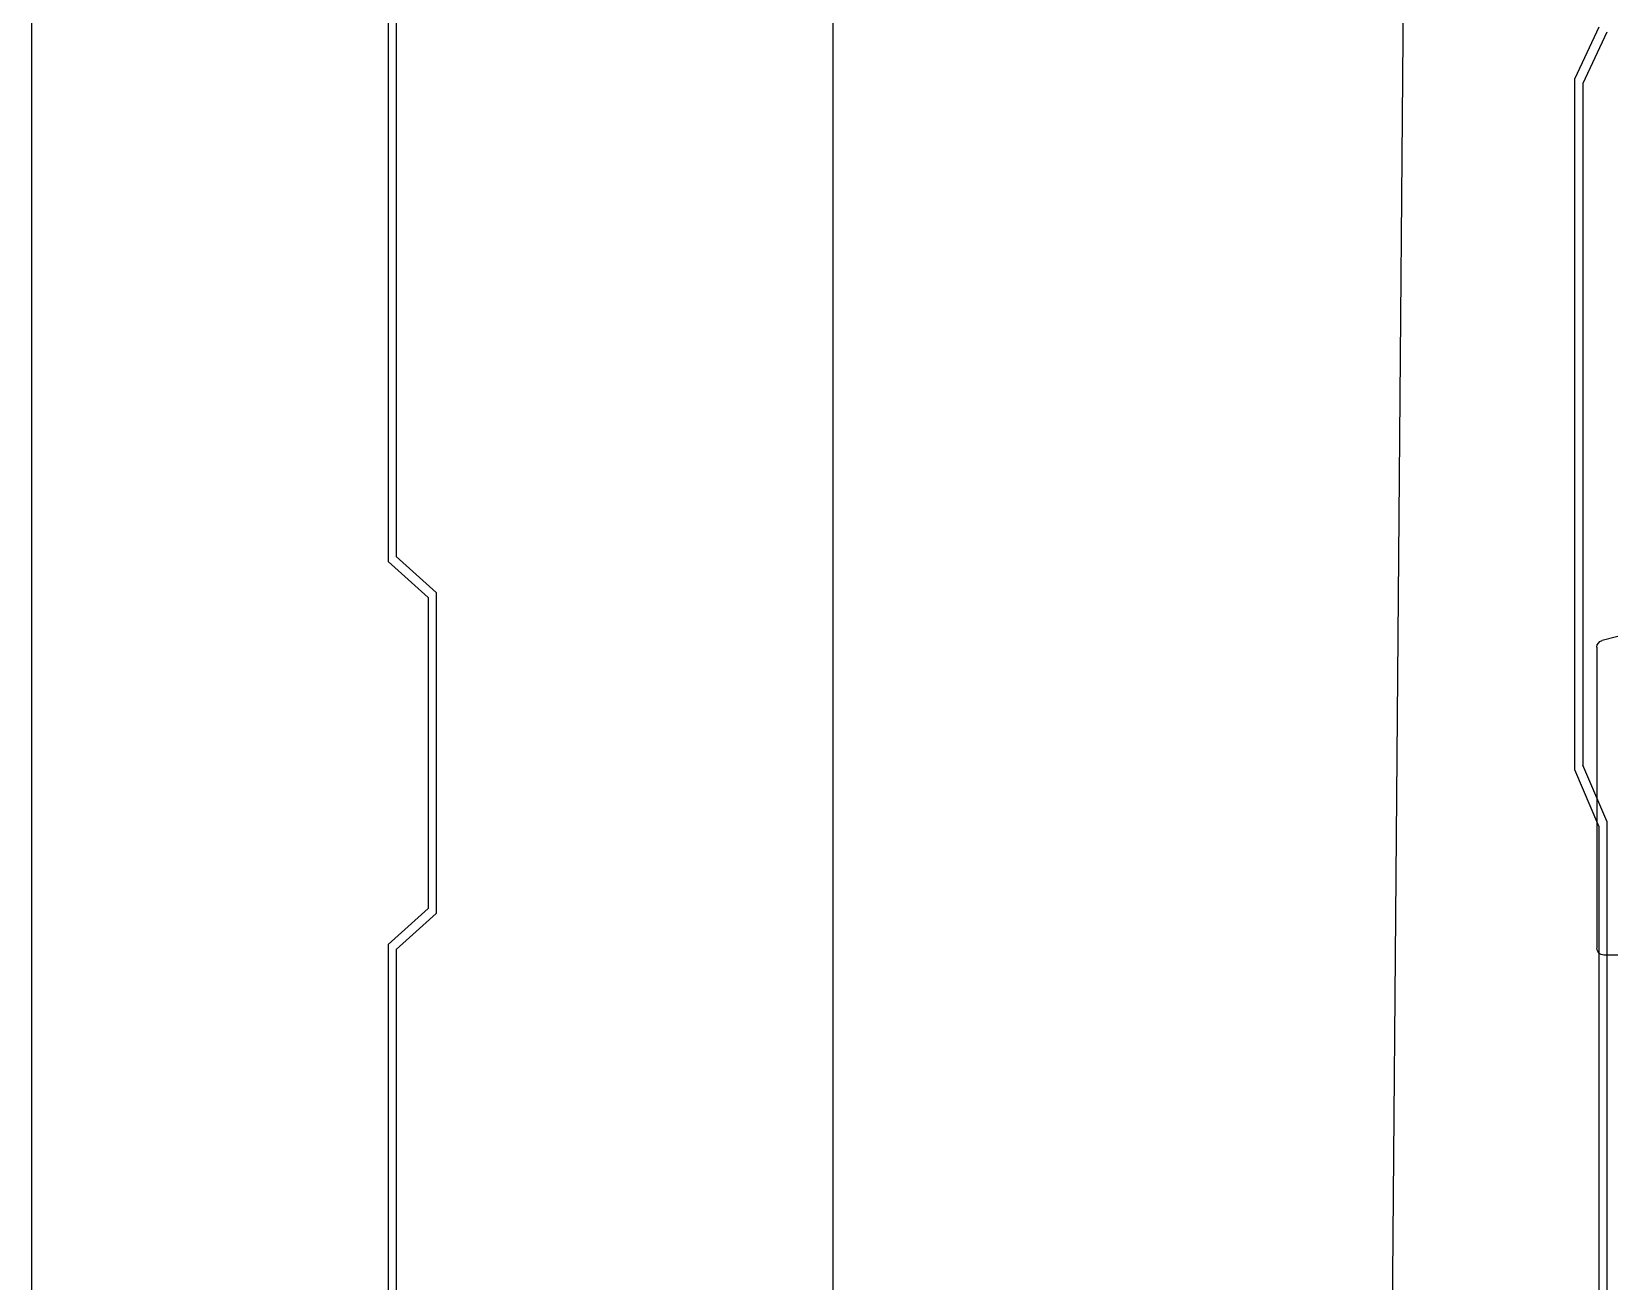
# Model space of a CAD drawing. Header units: millimetres. Extents: x 0 to 420000, y 0 to 297000.
# Drawn here: x 231762.5 to 231860.9, y 44917.4 to 44995.4 of the extents above; entities that cross this region are included whole.
import ezdxf

# ---------------------------------------------------------------- set-up
doc = ezdxf.new("R2010")
doc.units = ezdxf.units.MM
doc.linetypes.add('CEN', pattern=[62, 60, -1, 0, -1])
for name, color, linetype in [('[0]', 255, 'Continuous'), ('A-외장판넬', 8, 'Continuous'), ('PANEL', 9, 'Continuous')]:
    doc.layers.add(name, color=color, linetype=linetype)
doc.layers.add('A-ELEV-LIN2', color=7, linetype='Continuous', lineweight=25)

# ---------------------------------------------------------------- blocks, each defined once
blk = doc.blocks.new('11')
at = {"color": 7, "linetype": 'CEN'}
for p, q in [((5197.414439487025, -25141.94669413718), (5198.529391494647, -25141.94669413718)), ((5197.414439487025, -25141.94669413718), (5198.529391494647, -25141.94669413718)), ((5197.414439487025, -25225.48126421071), (5198.529391494647, -25225.48126421071)), ((5197.414439487025, -25225.48126421071), (5198.529391494647, -25225.48126421071))]:
    blk.add_line(p, q, dxfattribs=at)
at = {"color": 7}
for p, q in [((5196.9856117918, -25158.74656224536), (5196.9856117918, -25142.37552183244)), ((5196.9856117918, -25158.74656224536), (5196.9856117918, -25142.37552183244)), ((5198.958219189871, -25159.94462801603), (5198.958219189871, -25142.37552183244)), ((5198.958219189871, -25159.94462801603), (5198.958219189871, -25142.37552183244)), ((5195.527597628081, -25166.75567892503), (5195.527597628081, -25159.12017837481)), ((5195.527597628081, -25166.75567892503), (5195.527597628081, -25159.12017837481)), ((5195.527597628081, -25199.47049692017), (5195.527597628081, -25207.10599747038)), ((5195.527597628081, -25199.47049692017), (5195.527597628081, -25207.10599747038)), ((5198.958219189871, -25206.28154782916), (5198.958219189871, -25225.05243651546)), ((5198.958219189871, -25206.28154782916), (5198.958219189871, -25225.05243651546)), ((5196.9856117918, -25207.47961359983), (5196.9856117918, -25225.05243651546)), ((5196.9856117918, -25207.47961359983), (5196.9856117918, -25225.05243651546))]:
    blk.add_line(p, q, dxfattribs=at)
for p, q in [((5195.098304052898, -25159.23018485349), (5196.9856117918, -25158.74656224536)), ((5195.098304052898, -25159.23018485349), (5196.9856117918, -25158.74656224536)), ((5180.50443827594, -25162.96986295882), (5195.098304052898, -25159.23018485349)), ((5180.50443827594, -25162.96986295882), (5195.098304052898, -25159.23018485349)), ((5195.527597628081, -25161.15652083867), (5198.635839257804, -25160.36003392103)), ((5195.527597628081, -25161.15652083867), (5198.635839257804, -25160.36003392103)), ((5139.851221174383, -25181.35554643866), (5195.205217696015, -25167.17108483002)), ((5139.851221174383, -25181.35554643866), (5195.205217696015, -25167.17108483002)), ((5130.345787954079, -25175.82301710378), (5159.492347089938, -25168.35421132523)), ((5130.345787954079, -25190.40315874137), (5130.345787954079, -25175.82301710378)), ((5130.345787954079, -25175.82301710378), (5138.543459577125, -25181.33864875598)), ((5130.345787954079, -25190.40315874137), (5130.345787954079, -25175.82301710378)), ((5130.345787954079, -25175.82301710378), (5138.543459577125, -25181.33864875598)), ((5130.595932329953, -25175.75891760748), (5139.159552539045, -25181.23631672427)), ((5130.595932329953, -25175.75891760748), (5139.159552539045, -25181.23631672427)), ((5138.922341858552, -25184.17594499356), (5138.922341858552, -25182.05023085157)), ((5138.922341858552, -25184.17594499356), (5138.922341858552, -25182.05023085157)), ((5130.345787954079, -25190.40315874137), (5138.543459577125, -25184.88752708922)), ((5130.345787954079, -25190.40315874137), (5138.543459577125, -25184.88752708922)), ((5130.595932329953, -25190.46725823771), (5139.159552539045, -25184.98985912086)), ((5130.595932329953, -25190.46725823771), (5139.159552539045, -25184.98985912086)), ((5139.851221174383, -25184.87062940653), (5195.205217696015, -25199.05509101518)), ((5139.851221174383, -25184.87062940653), (5195.205217696015, -25199.05509101518)), ((5130.345787954079, -25190.40315874137), (5196.9856117918, -25207.47961359983)), ((5130.345787954079, -25190.40315874137), (5196.9856117918, -25207.47961359983)), ((5195.527597628081, -25205.06965500652), (5198.635839257804, -25205.86614192417)), ((5195.527597628081, -25205.06965500652), (5198.635839257804, -25205.86614192417))]:
    blk.add_line(p, q)
for centre, start, end in [((5197.414439487047, -25142.37552183244), 90, 180), ((5197.414439487047, -25142.37552183244), 90, 180), ((5198.529391494669, -25142.37552183244), 0, 90), ((5198.529391494669, -25142.37552183244), 0, 90), ((5197.414439487047, -25225.05243651546), 180, 270), ((5197.414439487047, -25225.05243651546), 180, 270), ((5198.529391494669, -25225.05243651546), 270, 0), ((5198.529391494669, -25225.05243651546), 270, 0)]:
    blk.add_arc(centre, 0.4288276952236967, start, end, dxfattribs=at)
for centre, radius, start, end in [((5198.529391494669, -25159.94462801603), 0.4288276952236967, 284.3727786850034, 0), ((5198.529391494669, -25159.94462801603), 0.4288276952236967, 284.3727786850034, 0), ((5195.098769932878, -25166.75567892497), 0.4288276952236967, 284.3727786850034, 0), ((5195.098769932878, -25166.75567892497), 0.4288276952236967, 284.3727786850034, 0), ((5138.064686468127, -25182.05023085157), 0.8576553904473933, 0, 56.06618799964051), ((5138.064686468127, -25182.05023085157), 0.8576553904473933, 0, 56.06618799964051), ((5139.638325648089, -25180.52473462862), 0.8576553904473933, 236.0661879996405, 284.3727786850034), ((5139.638325648089, -25180.52473462862), 0.8576553904473933, 236.0661879996405, 284.3727786850034), ((5138.064686468127, -25184.17594499356), 0.8576553904473933, 303.9338120003595, 0), ((5195.098769932878, -25199.47049692017), 0.4288276952236967, 0, 75.62722131499667), ((5195.098769932878, -25199.47049692017), 0.4288276952236967, 0, 75.62722131499667), ((5198.529391494669, -25206.2815478291), 0.4288276952236967, 0, 75.62722131499667), ((5198.529391494669, -25206.2815478291), 0.4288276952236967, 0, 75.62722131499667)]:
    blk.add_arc(centre, radius, start, end)
blk = doc.blocks.new('OHD-575-S')
at = {"layer": 'PANEL'}
for p, q in [((30, 6.25), (30, -44.30901698768138)), ((29.5, 5.75), (29.5, -44)), ((-46, -11.30901698768139), (-44.5, -14.5)), ((-45.49999999999999, -11), (-44, -14.19098300486803)), ((-44.5, -14.5), (-44.5, -57)), ((-44, -57.30901698768139), (-44, -14.19098300486803)), ((29.5, -44), (27, -46.25)), ((30, -44.30901698768138), (27.5, -46.55901698768139)), ((27, -46.25), (27, -66.25)), ((27.5, -46.55901698768139), (27.5, -65.94098300486803)), ((-46, -60.5), (-44.5, -57)), ((-45.49999999999999, -60.80901698768139), (-44, -57.30901698768139)), ((-46, -60.5), (-46, -110)), ((-45.49999999999999, -60.80901698768139), (-45.49999999999999, -109.690983004868)), ((29.5, -68.5), (27, -66.25)), ((30, -68.19098300486803), (27.5, -65.94098300486803)), ((29.5, -68.5), (29.5, -169)), ((30, -68.19098300486803), (30, -169.3090169876814))]:
    blk.add_line(p, q, dxfattribs=at)
blk = doc.blocks.new('냉동오버헤드(220321)')
at = {"layer": '[0]', "color": 4}
blk.add_line((-30.9999998678104, 0, 14.05068239681559), (-55.99999976402614, 3000.00000000163, 14.05068239681559), dxfattribs=at)
at = {"layer": 'A-외장판넬', "ltscale": 50}
blk.add_line((50.00000023597386, 3000.00000000163, 14.05068239681559), (50.0000001321896, 0), dxfattribs=at)
at = {"color": 0}
blk.add_blockref('OHD-575-S', (-2.231958101154305, 556.6328848846024, 51.99062146628081), dxfattribs=at)
blk.add_blockref('11', (-5246.575907372229, 25713.25840670802, 51.9906214662807))
blk = doc.blocks.new('오버헤드도어(저온2)(220321)(3F)')
at = {"xscale": -1}
blk.add_blockref('냉동오버헤드(220321)', (800.0000000998552, 2.252636477351189e-08, -14.05068239681015), dxfattribs=at)
blk = doc.blocks.new('3층')
at = {"layer": 'A-ELEV-LIN2'}
blk.add_line((4802123.760696085, -411118.7142463829), (4802123.760696085, -404068.7142463854), dxfattribs=at)
blk.add_blockref('오버헤드도어(저온2)(220321)(3F)', (4801323.765984955, -411118.714246383))

msp = doc.modelspace()

# ---------------------------------------------------------------- block references
msp.add_blockref('3층', (-4570311.260688039, 455568.7142465693))

doc.saveas('drawing.dxf')
